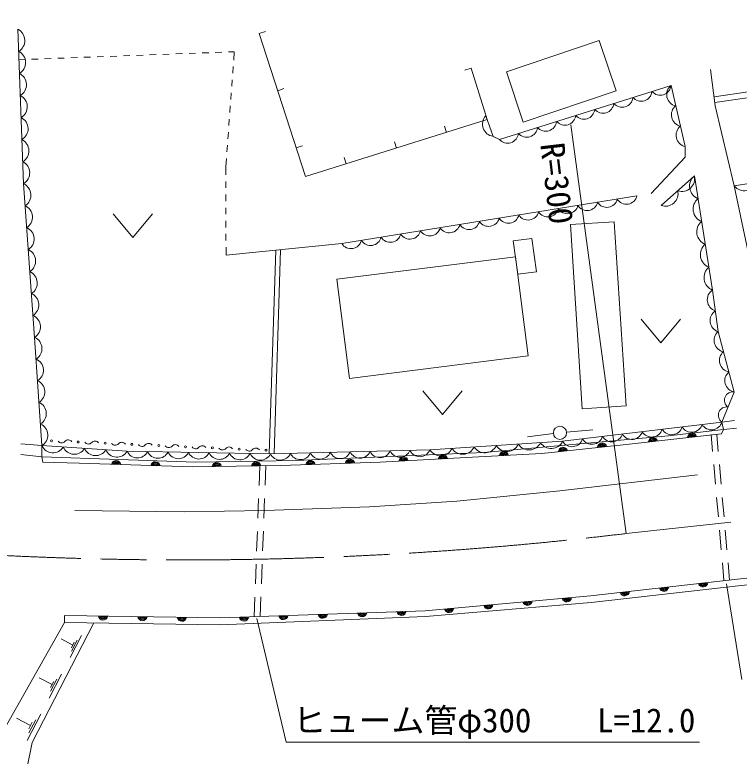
# Model space of a CAD drawing. Units: millimetres, scale not verified. Extents: x 40000 to 680000, y 20000 to 380000.
# Drawn here: x 164934 to 220054, y 268036 to 324450 of the extents above; entities that cross this region are included whole.
import ezdxf
from ezdxf.enums import TextEntityAlignment as Align

# ---------------------------------------------------------------- set-up
doc = ezdxf.new("R2010")
doc.units = ezdxf.units.MM
doc.header["$LTSCALE"] = 1000
doc.linetypes.add('CHAIN', pattern=[18.5, 12, -1.5, 3.5, -1.5])
for name, color, linetype, lineweight in [('M-BGD', 7, 'Continuous', 13), ('M-BMK', 2, 'CHAIN', 13), ('M-BMK-SRVR', 3, 'Continuous', 13), ('M-STR-HTXT', 7, 'Continuous', 13), ('M-STR-STRD', 7, 'Continuous', 13)]:
    doc.layers.add(name, color=color, linetype=linetype, lineweight=lineweight)
doc.styles.add('ＭＳ ゴシック', font='')
doc.styles.get('ＭＳ ゴシック').set_extended_font_data('MS Gothic')

msp = doc.modelspace()

# ---------------------------------------------------------------- linework, layer by layer
at = {"layer": 'M-BGD'}
for p, q in [((183526, 323033), (184002, 323188)), ((179188, 321552), (179688, 321570)), ((180187, 321589), (180687, 321608)), ((181187, 321626), (181634, 321643)), ((181634, 321643), (181587, 321005)), ((165250, 321032), (165697, 321049)), ((166197, 321067), (166697, 321086)), ((167196, 321105), (167696, 321123)), ((168196, 321142), (168695, 321161)), ((169195, 321179), (169695, 321198)), ((170194, 321216), (170694, 321235)), ((171194, 321254), (171693, 321272)), ((172193, 321291), (172693, 321310)), ((173192, 321328), (173692, 321347)), ((174192, 321365), (174691, 321384)), ((175191, 321403), (175691, 321421)), ((176190, 321440), (176690, 321459)), ((177189, 321477), (177689, 321496)), ((178189, 321514), (178688, 321533)), ((181550, 320507), (181513, 320008)), ((199654, 320387), (199177, 320239)), ((181476, 319510), (181440, 319011)), ((184940, 318677), (185416, 318832)), ((181403, 318512), (181366, 318014)), ((181329, 317515), (181293, 317016)), ((181256, 316518), (181219, 316019)), ((197782, 315506), (197632, 315983)), ((181182, 315520), (181145, 315022)), ((181109, 314523), (181072, 314024)), ((186354, 314322), (186829, 314476)), ((193965, 314309), (193815, 314786)), ((181035, 313526), (180988, 312888)), ((190148, 313112), (189999, 313589)), ((180988, 312888), (180990, 312275)), ((180991, 311775), (180992, 311275)), ((180994, 310775), (180995, 310275)), ((189814, 307040), (212274, 310664)), ((180996, 309775), (180998, 309275)), ((172420, 309304), (173920, 307504)), ((173920, 307504), (175420, 309304)), ((180999, 308775), (181000, 308275)), ((181002, 307775), (181003, 307275)), ((181006, 306161), (189814, 307040)), ((181004, 306775), (181006, 306161)), ((184802, 306540), (184297, 291049)), ((185163, 306576), (184657, 291054)), ((212595, 301294), (214095, 299494)), ((214095, 299494), (215595, 301294)), ((195983, 295840), (197483, 294040)), ((197483, 294040), (198983, 295840)), ((218746, 293460), (219700, 293583)), ((218854, 292886), (218746, 293460)), ((206915, 292687), (208908, 292860)), ((218854, 292886), (219846, 293001)), ((205921, 292583), (203936, 292339)), ((217915, 292525), (218031, 291216)), ((218343, 292525), (218459, 291216)), ((167000, 291666), (165401, 291806)), ((166991, 290823), (167000, 291666)), ((165389, 291001), (166991, 290823)), ((183576, 290130), (183520, 288636)), ((184034, 290146), (183978, 288652)), ((218120, 290220), (218252, 288726)), ((218548, 290220), (218680, 288726)), ((218340, 287730), (218473, 286236)), ((218769, 287730), (218901, 286236)), ((183482, 287636), (183426, 286137)), ((183941, 287652), (183885, 286153)), ((183389, 285138), (183333, 283639)), ((183847, 285154), (183791, 283655)), ((218561, 285240), (218694, 283746)), ((218990, 285240), (219122, 283746)), ((183296, 282640), (183240, 281141)), ((183754, 282656), (183698, 281157)), ((218782, 282749), (218899, 281441)), ((219211, 282749), (219327, 281441)), ((183202, 280141), (183146, 278647)), ((183660, 280158), (183605, 278663)), ((168714, 278217), (168722, 278736)), ((170004, 277213), (169141, 275545)), ((169350, 276494), (168460, 276954)), ((169458, 276703), (169242, 276286)), ((169677, 276854), (169246, 276020)), ((168491, 274287), (167542, 272453)), ((167772, 273497), (166794, 274002)), ((167891, 273726), (167653, 273267)), ((168131, 273892), (167657, 272975)), ((166127, 270372), (165056, 270925)), ((166914, 271237), (165875, 269229)), ((166520, 270804), (166001, 269801)), ((166257, 270623), (165997, 270121))]:
    msp.add_line(p, q, dxfattribs=at)
for points in [[(218146, 318209), (223675, 319015), (222975, 324450)], [(167000, 291666), (166439, 299900), (165596, 311597), (165165, 323347)], [(199654, 320387), (200869, 316475), (187061, 312144), (183526, 323033)], [(217863, 320288), (218239, 317526), (219674, 311426), (221702, 301811), (222850, 296357), (223424, 295245), (223966, 294680)], [(200766, 316763), (201322, 315203), (201807, 314969), (214867, 319069), (215943, 314431)], [(218205, 317775), (223836, 318584), (224805, 312252)], [(219674, 311426), (224805, 312252), (228393, 313005), (248342, 315337), (255131, 315968)], [(213360, 310861), (215943, 313624), (215943, 314431)], [(214113, 309937), (216643, 312198), (218024, 303506), (218455, 300340), (219674, 295747), (218746, 293460)], [(167000, 291666), (173476, 291244), (184392, 291047), (196519, 291343), (206619, 291998), (218746, 293460)], [(167072, 290397), (166991, 290823), (178705, 290401), (186330, 290527), (200627, 291137), (214674, 292420), (218854, 292886), (218719, 292568)], [(218719, 292568), (211238, 291724), (205031, 291079), (199291, 290756), (192725, 290415), (185154, 290164), (178445, 290056), (169834, 290325), (167072, 290397)], [(168714, 278217), (180567, 278037), (196196, 278664), (208798, 279726), (219978, 280991), (233234, 282417), (233237, 282418), (257330, 285245)], [(168722, 278736), (180562, 278557), (196169, 279104), (208745, 280243), (219921, 281508), (233178, 282934)], [(168714, 278217), (164165, 270161), (161241, 255881)], [(163376, 255056), (166246, 269076), (170956, 278183)]]:
    msp.add_lwpolyline(points, dxfattribs=at)
for points in [[(203619, 316288), (210687, 318656), (209404, 322486), (202336, 320118)], [(207207, 308484), (208104, 294474), (211450, 294688), (210553, 308698)], [(202865, 307246), (203210, 304704), (204626, 304896), (204281, 307439)], [(189446, 304322), (203045, 306027), (203989, 298489), (190391, 296785)]]:
    msp.add_lwpolyline(points, close=True, dxfattribs=at)
for centre, radius in [((206417, 292644), 500), ((167722, 292034), 75), ((169762, 291944), 75), ((171803, 291854), 75), ((173844, 291765), 75), ((175884, 291675), 75), ((177925, 291585), 75), ((179965, 291496), 75), ((182006, 291406), 75), ((184047, 291316), 75)]:
    msp.add_circle(centre, radius, dxfattribs=at)
for centre, radius, start, end in [((164741, 322491), 955, 300.5654, 63.6315), ((164803, 320813), 955, 300.5654, 63.6315), ((164864, 319134), 955, 300.5654, 63.6315), ((214043, 319154), 828, 220.7755, 354.0759), ((215416, 318381), 880, 128.6317, 257.5032), ((164926, 317455), 955, 300.5654, 63.6315), ((212592, 318699), 828, 220.7755, 354.0759), ((209690, 317788), 828, 220.7755, 354.0759), ((211141, 318243), 828, 220.7755, 354.0759), ((208238, 317332), 828, 220.7755, 354.0759), ((215775, 316836), 880, 128.6317, 257.5032), ((164987, 315777), 955, 300.5654, 63.6315), ((201455, 316129), 936, 137.3855, 261.8386), ((206787, 316877), 828, 220.7755, 354.0759), ((205336, 316421), 828, 220.7755, 354.0759), ((216133, 315290), 880, 128.6317, 257.5032), ((202434, 315510), 828, 220.7755, 354.0759), ((203885, 315966), 828, 220.7755, 354.0759), ((165049, 314098), 955, 300.5654, 63.6315), ((165110, 312419), 955, 300.5654, 63.6315), ((215698, 311983), 969, 250.7393, 12.8298), ((217299, 311411), 1024, 129.8255, 248.2351), ((165206, 310729), 952, 302.4554, 65.7907), ((220450, 312058), 1000, 219.1416, 339.1327), ((214433, 310852), 969, 250.7393, 12.8298), ((209977, 310622), 825, 212.3697, 345.9607), ((211474, 310864), 825, 212.3697, 345.9607), ((217575, 309673), 1024, 129.8255, 248.2351), ((165326, 309058), 952, 302.4554, 65.7907), ((206982, 310139), 825, 212.3697, 345.9607), ((208479, 310381), 825, 212.3697, 345.9607), ((202490, 309415), 825, 212.3697, 345.9607), ((203987, 309656), 825, 212.3697, 345.9607), ((205485, 309898), 825, 212.3697, 345.9607), ((199495, 308931), 825, 212.3697, 345.9607), ((200993, 309173), 825, 212.3697, 345.9607), ((217851, 307934), 1024, 129.8255, 248.2351), ((165447, 307387), 952, 302.4554, 65.7907), ((196501, 308448), 825, 212.3697, 345.9607), ((197998, 308690), 825, 212.3697, 345.9607), ((192008, 307723), 825, 212.3697, 345.9607), ((193506, 307965), 825, 212.3697, 345.9607), ((195003, 308207), 825, 212.3697, 345.9607), ((190511, 307482), 825, 212.3697, 345.9607), ((218128, 306196), 1024, 129.8255, 248.2351), ((165567, 305716), 952, 302.4554, 65.7907), ((218404, 304458), 1024, 129.8255, 248.2351), ((165688, 304045), 952, 302.4554, 65.7907), ((165808, 302374), 952, 302.4554, 65.7907), ((218516, 302767), 888, 123.6594, 251.8275), ((218732, 301184), 888, 123.6594, 251.8275), ((165928, 300703), 952, 302.4554, 65.7907), ((219022, 299671), 877, 130.3435, 259.4079), ((166065, 299048), 931, 301.4781, 66.3116), ((219429, 298140), 877, 130.3435, 259.4079), ((166177, 297401), 931, 301.4781, 66.3116), ((219836, 296610), 877, 130.3435, 259.4079), ((166289, 295754), 931, 301.4781, 66.3116), ((219564, 295126), 631, 79.8793, 235.938), ((166401, 294107), 931, 301.4781, 66.3116), ((219099, 293983), 631, 79.8793, 235.938), ((217948, 293699), 833, 210.4298, 343.3192), ((166514, 292460), 931, 301.4781, 66.3116), ((213401, 293151), 833, 210.4298, 343.3192), ((214917, 293334), 833, 210.4298, 343.3192), ((216432, 293516), 833, 210.4298, 343.3192), ((208853, 292603), 833, 210.4298, 343.3192), ((210369, 292785), 833, 210.4298, 343.3192), ((211885, 292968), 833, 210.4298, 343.3192), ((213494, 291924), 354, 15.2281, 177.6333), ((216475, 292260), 354, 15.2281, 177.6333), ((216475, 292260), 283, 17.4521, 175.4092), ((216475, 292260), 212, 21.1984, 171.6629), ((216475, 292260), 142, 28.9102, 163.9512), ((216475, 292260), 100, 39.2278, 153.6335), ((167836, 292021), 908, 202.9805, 329.5705), ((168491, 292209), 334, 216.2404, 318.7259), ((168993, 291768), 334, 36.2404, 138.7259), ((170532, 292120), 334, 216.2404, 318.7259), ((171034, 291679), 334, 36.2404, 138.7259), ((172572, 292030), 334, 216.2404, 318.7259), ((173075, 291589), 334, 36.2404, 138.7259), ((174613, 291940), 334, 216.2404, 318.7259), ((175115, 291499), 334, 36.2404, 138.7259), ((177156, 291410), 334, 36.2404, 138.7259), ((200698, 292076), 961, 212.3887, 335.03), ((202381, 292186), 961, 212.3887, 335.03), ((204064, 292295), 961, 212.3887, 335.03), ((205748, 292404), 961, 212.3887, 335.03), ((207337, 292420), 833, 210.4298, 343.3192), ((209632, 291503), 354, 14.7375, 177.1426), ((209632, 291503), 283, 16.9615, 174.9186), ((209632, 291503), 212, 20.7078, 171.1723), ((213494, 291924), 283, 17.4521, 175.4092), ((213494, 291924), 212, 21.1984, 171.6629), ((213494, 291924), 142, 28.9102, 163.9512), ((213494, 291924), 100, 39.2278, 153.6335), ((169455, 291915), 908, 202.9805, 329.5705), ((171074, 291810), 908, 202.9805, 329.5705), ((172693, 291704), 908, 202.9805, 329.5705), ((174262, 291588), 858, 203.6327, 334.296), ((175822, 291560), 858, 203.6327, 334.296), ((176653, 291851), 334, 216.2404, 318.7259), ((177381, 291532), 858, 203.6327, 334.296), ((178940, 291504), 858, 203.6327, 334.296), ((178694, 291761), 334, 216.2404, 318.7259), ((179196, 291320), 334, 36.2404, 138.7259), ((180500, 291476), 858, 203.6327, 334.296), ((180735, 291671), 334, 216.2404, 318.7259), ((181237, 291230), 334, 36.2404, 138.7259), ((182059, 291448), 858, 203.6327, 334.296), ((182775, 291582), 334, 216.2404, 318.7259), ((183278, 291141), 334, 36.2404, 138.7259), ((186658, 291427), 825, 204.5897, 338.2067), ((188174, 291464), 825, 204.5897, 338.2067), ((189690, 291501), 825, 204.5897, 338.2067), ((191206, 291538), 825, 204.5897, 338.2067), ((192721, 291575), 825, 204.5897, 338.2067), ((194237, 291612), 825, 204.5897, 338.2067), ((195753, 291649), 825, 204.5897, 338.2067), ((197331, 291858), 961, 212.3887, 335.03), ((199014, 291967), 961, 212.3887, 335.03), ((202164, 290863), 354, 12.0169, 174.4221), ((202164, 290863), 283, 14.2409, 172.198), ((206649, 291192), 354, 14.7375, 177.1426), ((206649, 291192), 283, 16.9615, 174.9186), ((206649, 291192), 212, 20.7078, 171.1723), ((206649, 291192), 142, 28.4195, 163.4605), ((206649, 291192), 100, 38.7372, 153.1429), ((209632, 291503), 142, 28.4195, 163.4605), ((209632, 291503), 100, 38.7372, 153.1429), ((172639, 290183), 354, 7.0075, 169.4127), ((183619, 291419), 858, 203.6327, 334.296), ((185142, 291390), 825, 204.5897, 338.2067), ((187442, 290185), 354, 10.6975, 173.1027), ((190441, 290285), 354, 10.6975, 173.1027), ((190441, 290285), 283, 12.9216, 170.8787), ((194513, 290453), 354, 11.7691, 174.1743), ((194513, 290453), 283, 13.9931, 171.9503), ((194513, 290453), 212, 17.7395, 168.2039), ((194513, 290453), 142, 25.4512, 160.4922), ((194513, 290453), 100, 35.7689, 150.1745), ((197509, 290609), 354, 11.7691, 174.1743), ((197509, 290609), 283, 13.9931, 171.9503), ((197509, 290609), 212, 17.7395, 168.2039), ((197509, 290609), 142, 25.4512, 160.4922), ((197509, 290609), 100, 35.7689, 150.1745), ((202164, 290863), 212, 17.9873, 168.4517), ((202164, 290863), 142, 25.699, 160.74), ((202164, 290863), 100, 36.0167, 150.4223), ((172639, 290183), 283, 9.2315, 167.1886), ((172639, 290183), 212, 12.9779, 163.4423), ((172639, 290183), 142, 20.6896, 155.7306), ((172639, 290183), 100, 31.0073, 145.4129), ((175637, 290090), 354, 7.0075, 169.4127), ((175637, 290090), 283, 9.2315, 167.1886), ((175637, 290090), 212, 12.9779, 163.4423), ((175637, 290090), 142, 20.6896, 155.7306), ((175637, 290090), 100, 31.0073, 145.4129), ((180301, 290032), 354, 9.7165, 172.1217), ((180301, 290032), 283, 11.9405, 169.8977), ((180301, 290032), 212, 15.6869, 166.1513), ((180301, 290032), 142, 23.3986, 158.4396), ((180301, 290032), 100, 33.7163, 148.1219), ((183300, 290080), 354, 9.7165, 172.1217), ((183300, 290080), 283, 11.9405, 169.8977), ((183300, 290080), 212, 15.6869, 166.1513), ((183300, 290080), 142, 23.3986, 158.4396), ((183300, 290080), 100, 33.7163, 148.1219), ((187442, 290185), 283, 12.9216, 170.8787), ((187442, 290185), 212, 16.6679, 167.1323), ((187442, 290185), 142, 24.3796, 159.4206), ((187442, 290185), 100, 34.6973, 149.1029), ((190441, 290285), 212, 16.6679, 167.1323), ((190441, 290285), 142, 24.3796, 159.4206), ((190441, 290285), 100, 34.6973, 149.1029), ((217308, 281267), 354, 195.2537, 357.6588), ((217308, 281267), 283, 197.4777, 355.4348), ((217308, 281267), 212, 201.224, 351.6885), ((217308, 281267), 142, 208.9358, 343.9767), ((217308, 281267), 100, 219.2534, 333.6591), ((211346, 280592), 354, 195.2537, 357.6588), ((211346, 280592), 283, 197.4777, 355.4348), ((211346, 280592), 212, 201.224, 351.6885), ((211346, 280592), 142, 208.9358, 343.9767), ((211346, 280592), 100, 219.2534, 333.6591), ((214327, 280929), 354, 195.2537, 357.6588), ((214327, 280929), 283, 197.4777, 355.4348), ((214327, 280929), 212, 201.224, 351.6885), ((214327, 280929), 142, 208.9358, 343.9767), ((214327, 280929), 100, 219.2534, 333.6591), ((203946, 279863), 354, 193.9734, 356.3786), ((203946, 279863), 283, 196.1975, 354.1546), ((203946, 279863), 212, 199.9438, 350.4082), ((203946, 279863), 142, 207.6555, 342.6965), ((203946, 279863), 100, 217.9732, 332.3788), ((206934, 280133), 354, 193.9734, 356.3786), ((206934, 280133), 283, 196.1975, 354.1546), ((206934, 280133), 212, 199.9438, 350.4082), ((206934, 280133), 142, 207.6555, 342.6965), ((206934, 280133), 100, 217.9732, 332.3788), ((197971, 279322), 354, 193.9734, 356.3786), ((197971, 279322), 283, 196.1975, 354.1546), ((197971, 279322), 212, 199.9438, 350.4082), ((197971, 279322), 142, 207.6555, 342.6965), ((197971, 279322), 100, 217.9732, 332.3788), ((200958, 279592), 354, 193.9734, 356.3786), ((200958, 279592), 283, 196.1975, 354.1546), ((200958, 279592), 212, 199.9438, 350.4082), ((200958, 279592), 142, 207.6555, 342.6965), ((200958, 279592), 100, 217.9732, 332.3788), ((171643, 278746), 354, 187.9294, 350.3345), ((171643, 278746), 283, 190.1534, 348.1105), ((171643, 278746), 212, 193.8997, 344.3642), ((171643, 278746), 142, 201.6114, 336.6524), ((171643, 278746), 100, 211.9291, 326.3348), ((185366, 278779), 354, 190.8052, 353.2104), ((185366, 278779), 283, 193.0293, 350.9864), ((185366, 278779), 212, 196.7756, 347.24), ((185366, 278779), 142, 204.4873, 339.5283), ((185366, 278779), 100, 214.805, 329.2106), ((188364, 278885), 354, 190.8052, 353.2104), ((188364, 278885), 283, 193.0293, 350.9864), ((188364, 278885), 212, 196.7756, 347.24), ((188364, 278885), 142, 204.4873, 339.5283), ((188364, 278885), 100, 214.805, 329.2106), ((191362, 278990), 354, 190.8052, 353.2104), ((191362, 278990), 283, 193.0293, 350.9864), ((191362, 278990), 212, 196.7756, 347.24), ((191362, 278990), 142, 204.4873, 339.5283), ((191362, 278990), 100, 214.805, 329.2106), ((194360, 279095), 354, 190.8052, 353.2104), ((194360, 279095), 283, 193.0293, 350.9864), ((194360, 279095), 212, 196.7756, 347.24), ((194360, 279095), 142, 204.4873, 339.5283), ((194360, 279095), 100, 214.805, 329.2106), ((174643, 278701), 354, 187.9294, 350.3345), ((174643, 278701), 283, 190.1534, 348.1105), ((174643, 278701), 212, 193.8997, 344.3642), ((174643, 278701), 142, 201.6114, 336.6524), ((174643, 278701), 100, 211.9291, 326.3348), ((177642, 278655), 354, 187.9294, 350.3345), ((177642, 278655), 283, 190.1534, 348.1105), ((177642, 278655), 212, 193.8997, 344.3642), ((177642, 278655), 142, 201.6114, 336.6524), ((177642, 278655), 100, 211.9291, 326.3348), ((182367, 278674), 354, 190.8052, 353.2104), ((182367, 278674), 283, 193.0293, 350.9864), ((182367, 278674), 212, 196.7756, 347.24), ((182367, 278674), 142, 204.4873, 339.5283), ((182367, 278674), 100, 214.805, 329.2106)]:
    msp.add_arc(centre, radius, start, end, dxfattribs=at)
at = {"layer": 'M-BMK'}
msp.add_line((256201, 289808), (211452, 284979), dxfattribs=at)
msp.add_arc((177905, 563943), 280975, 265.93331, 276.85731, dxfattribs=at)
at = {"layer": 'M-BMK-SRVR'}
msp.add_line((211452, 284979), (207238, 316068), dxfattribs=at)
at = {"layer": 'M-STR-HTXT'}
for p, q in [((219096, 281158), (220262, 273875)), ((183352, 278512), (185585, 269094)), ((185585, 269094), (217035, 269094))]:
    msp.add_line(p, q, dxfattribs=at)
at = {"layer": 'M-STR-STRD'}
msp.add_lwpolyline([(216871, 289455), (206413, 288217), (198573, 287437), (191918, 287006), (183970, 286728), (177817, 286639), (169511, 286737)], dxfattribs=at)

# ---------------------------------------------------------------- texts
at = {"layer": 'M-BMK-SRVR', "style": 'ＭＳ ゴシック'}
msp.add_text('R=300', height=1833, rotation=276.696, dxfattribs=at).set_placement((205827, 314723), align=Align.MIDDLE_LEFT)
at = {"layer": 'M-STR-HTXT', "style": 'ＭＳ ゴシック'}
msp.add_text('ヒューム管φ300\u3000\u3000L=12.0', height=1833, dxfattribs=at).set_placement((201410, 269294), align=Align.BOTTOM_CENTER)

doc.saveas('drawing.dxf')
